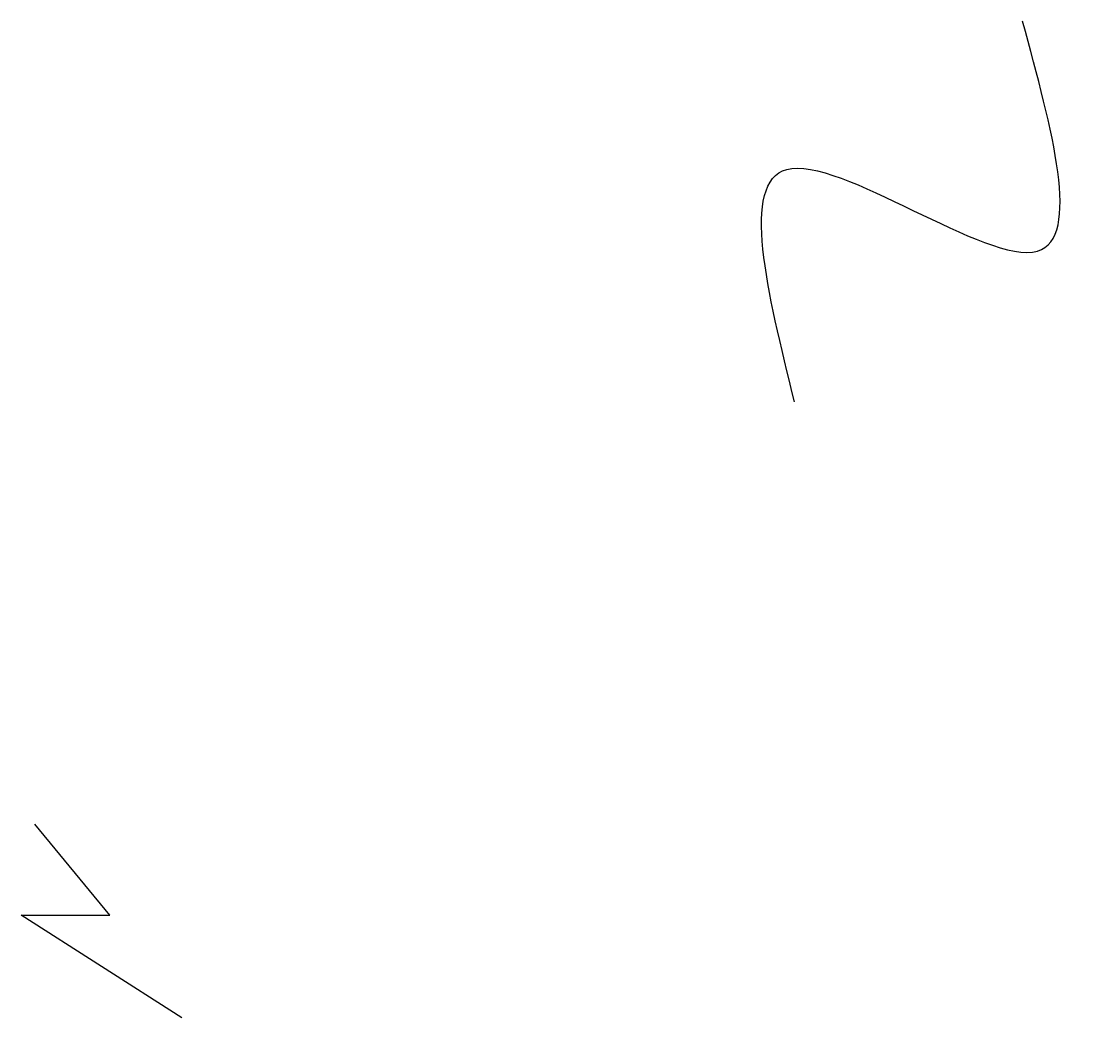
# Model space of a CAD drawing. Header units: metres. Extents: x 7423914.9 to 7423939.3, y 5547752.6 to 5547775.6.
import ezdxf

# ---------------------------------------------------------------- set-up
doc = ezdxf.new("R2010")
doc.units = ezdxf.units.M

msp = doc.modelspace()

# ---------------------------------------------------------------- linework, layer by layer
at = {"elevation": 208, "flags": 128}
msp.add_lwpolyline([(7423918.59, 5547752.597), (7423914.888, 5547754.964), (7423916.935, 5547754.964), (7423915.206, 5547757.066)], dxfattribs=at)
msp.add_spline([(7423932.721, 5547766.807, 208), (7423932.542, 5547772.165, 208), (7423938.327, 5547770.284, 208), (7423937.983, 5547775.585, 208)], degree=3)

doc.saveas('drawing.dxf')
